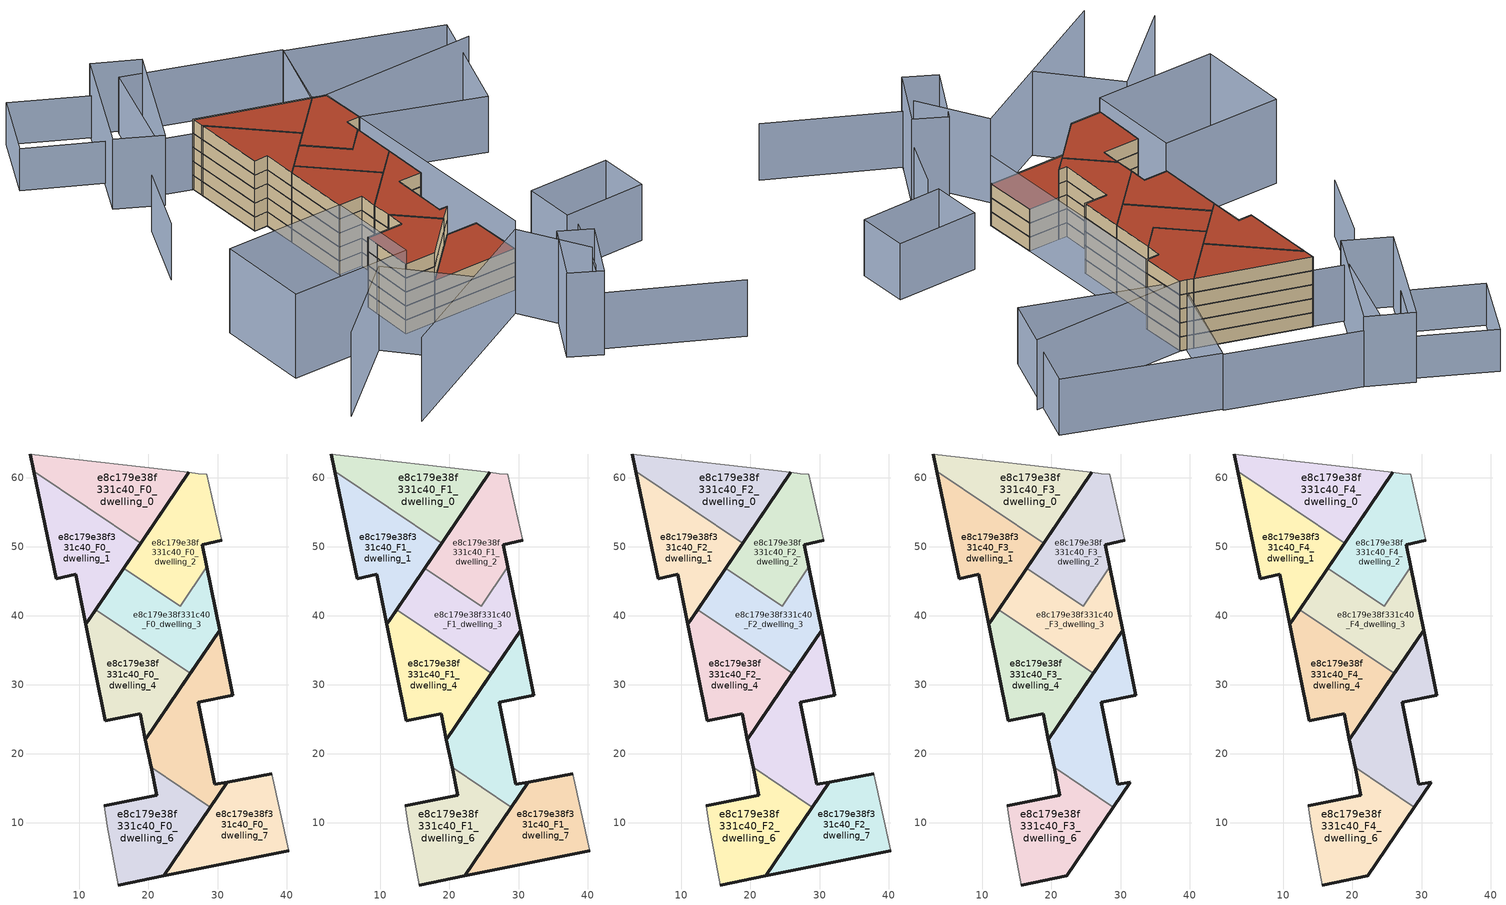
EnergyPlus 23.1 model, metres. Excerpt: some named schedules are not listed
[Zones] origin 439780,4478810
e8c179e38f331c40_F0_dwelling_0
 floor ground (EU_floor_Construction): 18.85,50.47 25.8,60.75 2.89,63.41 3.41,60.9 z0
 wall outside (EU_wall_Construction): 25.8,60.75 18.85,50.47 / 3.41,60.9 2.89,63.41 z0:3
 wall to e8c179e38f331c40_F0_dwelling_1 (EU_wall_Construction): 18.85,50.47 3.41,60.9 z0:3
 wall adiabatic (EU_wall_Construction): 2.89,63.41 25.8,60.75 z0:3
e8c179e38f331c40_F0_dwelling_1
 floor ground (EU_floor_Construction): 10.95,38.77 18.85,50.47 3.41,60.9 6.65,45.32 9.49,46 z0
 wall outside (EU_wall_Construction): 18.85,50.47 10.95,38.77 9.49,46 6.65,45.32 3.41,60.9 z0:3
e8c179e38f331c40_F0_dwelling_2
 floor ground (EU_floor_Construction): 24.57,41.39 28.44,47.11 27.8,50.3 30.63,50.96 28.47,60.45 27.17,60.59 25.8,60.75 16.44,46.89 z0
 wall outside (EU_wall_Construction): 16.44,46.89 25.8,60.75 / 30.63,50.96 27.8,50.3 28.44,47.11 z0:3
 wall to e8c179e38f331c40_F0_dwelling_3 (EU_wall_Construction): 28.44,47.11 24.57,41.39 16.44,46.89 z0:3
 wall adiabatic (EU_wall_Construction): 25.8,60.75 27.17,60.59 28.47,60.45 30.63,50.96 z0:3
e8c179e38f331c40_F0_dwelling_3
 floor ground (EU_floor_Construction): 26.06,31.65 30.29,37.9 28.44,47.11 24.57,41.39 16.44,46.89 12.38,40.89 z0
 wall outside (EU_wall_Construction): 28.44,47.11 30.29,37.9 26.06,31.65 / 12.38,40.89 16.44,46.89 z0:3
 wall to e8c179e38f331c40_F0_dwelling_4 (EU_wall_Construction): 26.06,31.65 12.38,40.89 z0:3
e8c179e38f331c40_F0_dwelling_4
 floor ground (EU_floor_Construction): 19.57,22.04 26.06,31.65 12.38,40.89 10.95,38.77 13.77,24.79 18.79,25.79 z0
 wall outside (EU_wall_Construction): 26.06,31.65 19.57,22.04 18.79,25.79 13.77,24.79 10.95,38.77 12.38,40.89 z0:3
e8c179e38f331c40_F0_dwelling_5
 floor ground (EU_floor_Construction): 28.93,12.3 31.38,15.92 29.6,15.59 27.22,27.51 32.17,28.51 30.29,37.9 19.57,22.04 20.39,18.08 z0
 wall outside (EU_wall_Construction): 20.39,18.08 19.57,22.04 30.29,37.9 32.17,28.51 27.22,27.51 29.6,15.59 31.38,15.92 28.93,12.3 z0:3
 wall to e8c179e38f331c40_F0_dwelling_6 (EU_wall_Construction): 28.93,12.3 20.39,18.08 z0:3
e8c179e38f331c40_F0_dwelling_6
 floor ground (EU_floor_Construction): 22.2,2.34 28.93,12.3 20.39,18.08 21.23,14.02 13.57,12.45 14.07,9.5 15.65,1.01 z0
 wall outside (EU_wall_Construction): 13.57,12.45 21.23,14.02 20.39,18.08 / 28.93,12.3 22.2,2.34 15.65,1.01 z0:3
 wall adiabatic (EU_wall_Construction): 15.65,1.01 14.07,9.5 13.57,12.45 z0:3
e8c179e38f331c40_F0_dwelling_7
 floor ground (EU_floor_Construction): 40.3,6 37.84,17.14 31.38,15.92 22.2,2.34 z0
 wall outside (EU_wall_Construction): 40.3,6 22.2,2.34 31.38,15.92 37.84,17.14 z0:3
 wall adiabatic (EU_wall_Construction): 37.84,17.14 40.3,6 z0:3
e8c179e38f331c40_F1_dwelling_0
 floor to e8c179e38f331c40_F0_dwelling_0 (EU_floor_Construction): 18.85,50.47 25.8,60.75 2.89,63.41 3.41,60.9 z3
 wall outside (EU_wall_Construction): 25.8,60.75 18.85,50.47 / 3.41,60.9 2.89,63.41 z3:6
 wall to e8c179e38f331c40_F1_dwelling_1 (EU_wall_Construction): 18.85,50.47 3.41,60.9 z3:6
 wall adiabatic (EU_wall_Construction): 2.89,63.41 25.8,60.75 z3:6
e8c179e38f331c40_F1_dwelling_1
 floor to e8c179e38f331c40_F0_dwelling_1 (EU_floor_Construction): 10.95,38.77 18.85,50.47 3.41,60.9 6.65,45.32 9.49,46 z3
 wall outside (EU_wall_Construction): 18.85,50.47 10.95,38.77 9.49,46 6.65,45.32 3.41,60.9 z3:6
e8c179e38f331c40_F1_dwelling_2
 floor to e8c179e38f331c40_F0_dwelling_2 (EU_floor_Construction): 24.57,41.39 28.44,47.11 27.8,50.3 30.63,50.96 28.47,60.45 27.17,60.59 25.8,60.75 16.44,46.89 z3
 wall outside (EU_wall_Construction): 16.44,46.89 25.8,60.75 / 30.63,50.96 27.8,50.3 28.44,47.11 z3:6
 wall to e8c179e38f331c40_F1_dwelling_3 (EU_wall_Construction): 28.44,47.11 24.57,41.39 16.44,46.89 z3:6
 wall adiabatic (EU_wall_Construction): 25.8,60.75 27.17,60.59 28.47,60.45 30.63,50.96 z3:6
e8c179e38f331c40_F1_dwelling_3
 floor to e8c179e38f331c40_F0_dwelling_3 (EU_floor_Construction): 26.06,31.65 30.29,37.9 28.44,47.11 24.57,41.39 16.44,46.89 12.38,40.89 z3
 wall outside (EU_wall_Construction): 28.44,47.11 30.29,37.9 26.06,31.65 / 12.38,40.89 16.44,46.89 z3:6
 wall to e8c179e38f331c40_F1_dwelling_4 (EU_wall_Construction): 26.06,31.65 12.38,40.89 z3:6
e8c179e38f331c40_F1_dwelling_4
 floor to e8c179e38f331c40_F0_dwelling_4 (EU_floor_Construction): 19.57,22.04 26.06,31.65 12.38,40.89 10.95,38.77 13.77,24.79 18.79,25.79 z3
 wall outside (EU_wall_Construction): 26.06,31.65 19.57,22.04 18.79,25.79 13.77,24.79 10.95,38.77 12.38,40.89 z3:6
e8c179e38f331c40_F1_dwelling_5
 floor to e8c179e38f331c40_F0_dwelling_5 (EU_floor_Construction): 28.93,12.3 31.38,15.92 29.6,15.59 27.22,27.51 32.17,28.51 30.29,37.9 19.57,22.04 20.39,18.08 z3
 wall outside (EU_wall_Construction): 20.39,18.08 19.57,22.04 30.29,37.9 32.17,28.51 27.22,27.51 29.6,15.59 31.38,15.92 28.93,12.3 z3:6
 wall to e8c179e38f331c40_F1_dwelling_6 (EU_wall_Construction): 28.93,12.3 20.39,18.08 z3:6
e8c179e38f331c40_F1_dwelling_6
 floor to e8c179e38f331c40_F0_dwelling_6 (EU_floor_Construction): 22.2,2.34 28.93,12.3 20.39,18.08 21.23,14.02 13.57,12.45 14.07,9.5 15.65,1.01 z3
 wall outside (EU_wall_Construction): 13.57,12.45 21.23,14.02 20.39,18.08 / 28.93,12.3 22.2,2.34 15.65,1.01 z3:6
 wall adiabatic (EU_wall_Construction): 15.65,1.01 14.07,9.5 13.57,12.45 z3:6
e8c179e38f331c40_F1_dwelling_7
 floor to e8c179e38f331c40_F0_dwelling_7 (EU_floor_Construction): 40.3,6 37.84,17.14 31.38,15.92 22.2,2.34 z3
 wall outside (EU_wall_Construction): 40.3,6 22.2,2.34 31.38,15.92 37.84,17.14 z3:6
 wall adiabatic (EU_wall_Construction): 37.84,17.14 40.3,6 z3:6
e8c179e38f331c40_F2_dwelling_0
 floor to e8c179e38f331c40_F1_dwelling_0 (EU_floor_Construction): 18.85,50.47 25.8,60.75 2.89,63.41 3.41,60.9 z6
 wall outside (EU_wall_Construction): 25.8,60.75 18.85,50.47 / 3.41,60.9 2.89,63.41 z6:9
 wall to e8c179e38f331c40_F2_dwelling_1 (EU_wall_Construction): 18.85,50.47 3.41,60.9 z6:9
 wall adiabatic (EU_wall_Construction): 2.89,63.41 25.8,60.75 z6:9
e8c179e38f331c40_F2_dwelling_1
 floor to e8c179e38f331c40_F1_dwelling_1 (EU_floor_Construction): 10.95,38.77 18.85,50.47 3.41,60.9 6.65,45.32 9.49,46 z6
 wall outside (EU_wall_Construction): 18.85,50.47 10.95,38.77 9.49,46 6.65,45.32 3.41,60.9 z6:9
e8c179e38f331c40_F2_dwelling_2
 floor to e8c179e38f331c40_F1_dwelling_2 (EU_floor_Construction): 24.57,41.39 28.44,47.11 27.8,50.3 30.63,50.96 28.47,60.45 27.17,60.59 25.8,60.75 16.44,46.89 z6
 wall outside (EU_wall_Construction): 16.44,46.89 25.8,60.75 / 30.63,50.96 27.8,50.3 28.44,47.11 z6:9
 wall to e8c179e38f331c40_F2_dwelling_3 (EU_wall_Construction): 28.44,47.11 24.57,41.39 16.44,46.89 z6:9
 wall adiabatic (EU_wall_Construction): 25.8,60.75 27.17,60.59 28.47,60.45 30.63,50.96 z6:9
e8c179e38f331c40_F2_dwelling_3
 floor to e8c179e38f331c40_F1_dwelling_3 (EU_floor_Construction): 26.06,31.65 30.29,37.9 28.44,47.11 24.57,41.39 16.44,46.89 12.38,40.89 z6
 wall outside (EU_wall_Construction): 28.44,47.11 30.29,37.9 26.06,31.65 / 12.38,40.89 16.44,46.89 z6:9
 wall to e8c179e38f331c40_F2_dwelling_4 (EU_wall_Construction): 26.06,31.65 12.38,40.89 z6:9
e8c179e38f331c40_F2_dwelling_4
 floor to e8c179e38f331c40_F1_dwelling_4 (EU_floor_Construction): 19.57,22.04 26.06,31.65 12.38,40.89 10.95,38.77 13.77,24.79 18.79,25.79 z6
 wall outside (EU_wall_Construction): 26.06,31.65 19.57,22.04 18.79,25.79 13.77,24.79 10.95,38.77 12.38,40.89 z6:9
e8c179e38f331c40_F2_dwelling_5
 floor to e8c179e38f331c40_F1_dwelling_5 (EU_floor_Construction): 28.93,12.3 31.38,15.92 29.6,15.59 27.22,27.51 32.17,28.51 30.29,37.9 19.57,22.04 20.39,18.08 z6
 wall outside (EU_wall_Construction): 20.39,18.08 19.57,22.04 30.29,37.9 32.17,28.51 27.22,27.51 29.6,15.59 31.38,15.92 28.93,12.3 z6:9
 wall to e8c179e38f331c40_F2_dwelling_6 (EU_wall_Construction): 28.93,12.3 20.39,18.08 z6:9
e8c179e38f331c40_F2_dwelling_6
 floor to e8c179e38f331c40_F1_dwelling_6 (EU_floor_Construction): 22.2,2.34 28.93,12.3 20.39,18.08 21.23,14.02 13.57,12.45 14.07,9.5 15.65,1.01 z6
 wall outside (EU_wall_Construction): 13.57,12.45 21.23,14.02 20.39,18.08 / 28.93,12.3 22.2,2.34 15.65,1.01 z6:9
 wall adiabatic (EU_wall_Construction): 15.65,1.01 14.07,9.5 13.57,12.45 z6:9
e8c179e38f331c40_F2_dwelling_7
 floor to e8c179e38f331c40_F1_dwelling_7 (EU_floor_Construction): 40.3,6 37.84,17.14 31.38,15.92 22.2,2.34 z6
 wall outside (EU_wall_Construction): 40.3,6 22.2,2.34 31.38,15.92 37.84,17.14 z6:9
 wall adiabatic (EU_wall_Construction): 37.84,17.14 40.3,6 z6:9
 roof outside (EU_roof_Construction): 37.84,17.14 40.3,6 22.2,2.34 31.38,15.92 z9
e8c179e38f331c40_F3_dwelling_0
 floor to e8c179e38f331c40_F2_dwelling_0 (EU_floor_Construction): 18.85,50.47 25.8,60.75 2.89,63.41 3.41,60.9 z9
 wall outside (EU_wall_Construction): 25.8,60.75 18.85,50.47 / 3.41,60.9 2.89,63.41 z9:12
 wall to e8c179e38f331c40_F3_dwelling_1 (EU_wall_Construction): 18.85,50.47 3.41,60.9 z9:12
 wall adiabatic (EU_wall_Construction): 2.89,63.41 25.8,60.75 z9:12
e8c179e38f331c40_F3_dwelling_1
 floor to e8c179e38f331c40_F2_dwelling_1 (EU_floor_Construction): 10.95,38.77 18.85,50.47 3.41,60.9 6.65,45.32 9.49,46 z9
 wall outside (EU_wall_Construction): 18.85,50.47 10.95,38.77 9.49,46 6.65,45.32 3.41,60.9 z9:12
e8c179e38f331c40_F3_dwelling_2
 floor to e8c179e38f331c40_F2_dwelling_2 (EU_floor_Construction): 24.57,41.39 28.44,47.11 27.8,50.3 30.63,50.96 28.47,60.45 27.17,60.59 25.8,60.75 16.44,46.89 z9
 wall outside (EU_wall_Construction): 16.44,46.89 25.8,60.75 / 30.63,50.96 27.8,50.3 28.44,47.11 z9:12
 wall to e8c179e38f331c40_F3_dwelling_3 (EU_wall_Construction): 28.44,47.11 24.57,41.39 16.44,46.89 z9:12
 wall adiabatic (EU_wall_Construction): 25.8,60.75 27.17,60.59 28.47,60.45 30.63,50.96 z9:12
e8c179e38f331c40_F3_dwelling_3
 floor to e8c179e38f331c40_F2_dwelling_3 (EU_floor_Construction): 26.06,31.65 30.29,37.9 28.44,47.11 24.57,41.39 16.44,46.89 12.38,40.89 z9
 wall outside (EU_wall_Construction): 28.44,47.11 30.29,37.9 26.06,31.65 / 12.38,40.89 16.44,46.89 z9:12
 wall to e8c179e38f331c40_F3_dwelling_4 (EU_wall_Construction): 26.06,31.65 12.38,40.89 z9:12
e8c179e38f331c40_F3_dwelling_4
 floor to e8c179e38f331c40_F2_dwelling_4 (EU_floor_Construction): 19.57,22.04 26.06,31.65 12.38,40.89 10.95,38.77 13.77,24.79 18.79,25.79 z9
 wall outside (EU_wall_Construction): 26.06,31.65 19.57,22.04 18.79,25.79 13.77,24.79 10.95,38.77 12.38,40.89 z9:12
e8c179e38f331c40_F3_dwelling_5
 floor to e8c179e38f331c40_F2_dwelling_5 (EU_floor_Construction): 28.93,12.3 31.38,15.92 29.6,15.59 27.22,27.51 32.17,28.51 30.29,37.9 19.57,22.04 20.39,18.08 z9
 wall outside (EU_wall_Construction): 20.39,18.08 19.57,22.04 30.29,37.9 32.17,28.51 27.22,27.51 29.6,15.59 31.38,15.92 28.93,12.3 z9:12
 wall to e8c179e38f331c40_F3_dwelling_6 (EU_wall_Construction): 28.93,12.3 20.39,18.08 z9:12
e8c179e38f331c40_F3_dwelling_6
 floor to e8c179e38f331c40_F2_dwelling_6 (EU_floor_Construction): 22.2,2.34 28.93,12.3 20.39,18.08 21.23,14.02 13.57,12.45 14.07,9.5 15.65,1.01 z9
 wall outside (EU_wall_Construction): 13.57,12.45 21.23,14.02 20.39,18.08 / 28.93,12.3 22.2,2.34 15.65,1.01 z9:12
 wall adiabatic (EU_wall_Construction): 15.65,1.01 14.07,9.5 13.57,12.45 z9:12
e8c179e38f331c40_F4_dwelling_0
 floor to e8c179e38f331c40_F3_dwelling_0 (EU_floor_Construction): 18.85,50.47 25.8,60.75 2.89,63.41 3.41,60.9 z12
 wall outside (EU_wall_Construction): 25.8,60.75 18.85,50.47 / 3.41,60.9 2.89,63.41 z12:15
 wall to e8c179e38f331c40_F4_dwelling_1 (EU_wall_Construction): 18.85,50.47 3.41,60.9 z12:15
 wall adiabatic (EU_wall_Construction): 2.89,63.41 25.8,60.75 z12:15
 roof outside (EU_roof_Construction): 25.8,60.75 18.85,50.47 3.41,60.9 2.89,63.41 z15
e8c179e38f331c40_F4_dwelling_1
 floor to e8c179e38f331c40_F3_dwelling_1 (EU_floor_Construction): 10.95,38.77 18.85,50.47 3.41,60.9 6.65,45.32 9.49,46 z12
 wall outside (EU_wall_Construction): 18.85,50.47 10.95,38.77 9.49,46 6.65,45.32 3.41,60.9 z12:15
 roof outside (EU_roof_Construction): 18.85,50.47 10.95,38.77 9.49,46 6.65,45.32 3.41,60.9 z15
e8c179e38f331c40_F4_dwelling_2
 floor to e8c179e38f331c40_F3_dwelling_2 (EU_floor_Construction): 24.57,41.39 28.44,47.11 27.8,50.3 30.63,50.96 28.47,60.45 27.17,60.59 25.8,60.75 16.44,46.89 z12
 wall outside (EU_wall_Construction): 16.44,46.89 25.8,60.75 / 30.63,50.96 27.8,50.3 28.44,47.11 z12:15
 wall to e8c179e38f331c40_F4_dwelling_3 (EU_wall_Construction): 28.44,47.11 24.57,41.39 16.44,46.89 z12:15
 wall adiabatic (EU_wall_Construction): 25.8,60.75 27.17,60.59 28.47,60.45 30.63,50.96 z12:15
 roof outside (EU_roof_Construction): 28.47,60.45 30.63,50.96 27.8,50.3 28.44,47.11 24.57,41.39 16.44,46.89 25.8,60.75 27.17,60.59 z15
e8c179e38f331c40_F4_dwelling_3
 floor to e8c179e38f331c40_F3_dwelling_3 (EU_floor_Construction): 26.06,31.65 30.29,37.9 28.44,47.11 24.57,41.39 16.44,46.89 12.38,40.89 z12
 wall outside (EU_wall_Construction): 28.44,47.11 30.29,37.9 26.06,31.65 / 12.38,40.89 16.44,46.89 z12:15
 wall to e8c179e38f331c40_F4_dwelling_4 (EU_wall_Construction): 26.06,31.65 12.38,40.89 z12:15
 roof outside (EU_roof_Construction): 28.44,47.11 30.29,37.9 26.06,31.65 12.38,40.89 16.44,46.89 24.57,41.39 z15
e8c179e38f331c40_F4_dwelling_4
 floor to e8c179e38f331c40_F3_dwelling_4 (EU_floor_Construction): 19.57,22.04 26.06,31.65 12.38,40.89 10.95,38.77 13.77,24.79 18.79,25.79 z12
 wall outside (EU_wall_Construction): 26.06,31.65 19.57,22.04 18.79,25.79 13.77,24.79 10.95,38.77 12.38,40.89 z12:15
 roof outside (EU_roof_Construction): 26.06,31.65 19.57,22.04 18.79,25.79 13.77,24.79 10.95,38.77 12.38,40.89 z15
e8c179e38f331c40_F4_dwelling_5
 floor to e8c179e38f331c40_F3_dwelling_5 (EU_floor_Construction): 28.93,12.3 31.38,15.92 29.6,15.59 27.22,27.51 32.17,28.51 30.29,37.9 19.57,22.04 20.39,18.08 z12
 wall outside (EU_wall_Construction): 20.39,18.08 19.57,22.04 30.29,37.9 32.17,28.51 27.22,27.51 29.6,15.59 31.38,15.92 28.93,12.3 z12:15
 wall to e8c179e38f331c40_F4_dwelling_6 (EU_wall_Construction): 28.93,12.3 20.39,18.08 z12:15
 roof outside (EU_roof_Construction): 30.29,37.9 32.17,28.51 27.22,27.51 29.6,15.59 31.38,15.92 28.93,12.3 20.39,18.08 19.57,22.04 z15
e8c179e38f331c40_F4_dwelling_6
 floor to e8c179e38f331c40_F3_dwelling_6 (EU_floor_Construction): 22.2,2.34 28.93,12.3 20.39,18.08 21.23,14.02 13.57,12.45 14.07,9.5 15.65,1.01 z12
 wall outside (EU_wall_Construction): 13.57,12.45 21.23,14.02 20.39,18.08 / 28.93,12.3 22.2,2.34 15.65,1.01 z12:15
 wall adiabatic (EU_wall_Construction): 15.65,1.01 14.07,9.5 13.57,12.45 z12:15
 roof outside (EU_roof_Construction): 28.93,12.3 22.2,2.34 15.65,1.01 14.07,9.5 13.57,12.45 21.23,14.02 20.39,18.08 z15
shading: -5.79,-20.41 8.81,-1.84 / 8.81,-1.84 22.76,-12.8 / 4.98,-27.56 36.84,-1.1 / 36.84,-1.1 46.73,-13 / 49.87,-7.37 45.14,-21.26 / 45.14,-21.26 38.57,-19.02 / 38.57,-19.02 43.29,-5.14 / 43.29,-5.14 49.87,-7.37 / 15.76,1.03 -9.08,-3.92 / -9.08,-3.92 -12.98,15.63 / -12.98,15.63 11.86,20.58 / 11.86,20.58 15.76,1.03 z0:18; 71.37,-26.85 45.8,-19.34 / 45.8,-19.34 48.9,-8.74 / 48.82,-10.17 52.24,4.12 / -10.26,53.58 -14.51,36.87 / 51.79,7.91 49.55,18.32 / 49.55,18.32 66.53,21.97 / 66.53,21.97 68.77,11.56 / 68.77,11.56 51.79,7.91 / 30.31,82.09 61.1,77.19 / 61.1,77.19 57.01,51.47 / 57.01,51.47 26.22,56.36 / 26.22,56.36 30.31,82.09 / 30.36,82.46 27.06,59.84 / 27.06,59.84 -4,64.37 / -4,64.37 -0.71,86.99 / -0.71,86.99 30.36,82.46 z0:12; 40.27,5.89 28.47,60.45 / 28.47,60.45 60.84,67.46 / -13.29,63.54 -5.49,89.15 / -5.49,89.15 3.72,86.34 / 3.72,86.34 -4.08,60.73 / -4.08,60.73 -13.29,63.54 z0:15; -5.91,87.78 -10.62,72.31 / -10.62,72.31 -25.66,76.9 / -25.66,76.9 -20.95,92.37 / -20.95,92.37 -5.91,87.78 z0:9
[Building]
EU S2 Campaign: North Axis=0; Terrain=City; Solar Distribution=FullExterior
[Site:Location]
Madrid: Latitude=40.5; Longitude=-3.5; Time Zone=1; Elevation=609
[SizingPeriod:WeatherFileDays]
AnnualSizingPeriod: Begin Month=1; Begin Day of Month=1; End Month=12; End Day of Month=31; Day of Week for Start Day=Monday; Use Weather File Daylight Saving Period=No; Use Weather File Rain and Snow Indicators=No
[MATERIAL]
EU_InternalMass_Material: Roughness=MediumRough; Thickness=0.1; Conductivity=1; Density=1800; Specific Heat=900; Thermal Absorptance=0.9; Solar Absorptance=0.7; Visible Absorptance=0.7
[MATERIAL:NOMASS] Roughness=MediumRough; Thermal Absorptance=0.9; Solar Absorptance=0.7; Visible Absorptance=0.7
Name | Thermal Resistance
EU_wall_NoMass | 0.459673
EU_roof_NoMass | 0.495815
EU_floor_NoMass | 0.788942
[CONSTRUCTION]
EU_wall_Construction: EU_wall_NoMass
EU_roof_Construction: EU_roof_NoMass
EU_floor_Construction: EU_floor_NoMass
EU_InternalMass_Construction: EU_InternalMass_Material
[ZONE] Type=1; Multiplier=1; Ceiling Height=autocalculate; Floor Area=autocalculate; Part of Total Floor Area=Yes
Name | Volume
e8c179e38f331c40_F0_dwelling_0; e8c179e38f331c40_F1_dwelling_0; e8c179e38f331c40_F2_dwelling_0; e8c179e38f331c40_F3_dwelling_0; e8c179e38f331c40_F4_dwelling_0 | 431.046
e8c179e38f331c40_F0_dwelling_1; e8c179e38f331c40_F1_dwelling_1; e8c179e38f331c40_F2_dwelling_1; e8c179e38f331c40_F3_dwelling_1; e8c179e38f331c40_F4_dwelling_1 | 430.988
e8c179e38f331c40_F0_dwelling_2; e8c179e38f331c40_F1_dwelling_2; e8c179e38f331c40_F2_dwelling_2; e8c179e38f331c40_F3_dwelling_2; e8c179e38f331c40_F4_dwelling_2 | 430.997
e8c179e38f331c40_F0_dwelling_3; e8c179e38f331c40_F1_dwelling_3; e8c179e38f331c40_F2_dwelling_3; e8c179e38f331c40_F3_dwelling_3; e8c179e38f331c40_F4_dwelling_3; e8c179e38f331c40_F0_dwelling_7; e8c179e38f331c40_F1_dwelling_7; e8c179e38f331c40_F2_dwelling_7 | 430.975
e8c179e38f331c40_F0_dwelling_4; e8c179e38f331c40_F1_dwelling_4; e8c179e38f331c40_F2_dwelling_4; e8c179e38f331c40_F3_dwelling_4; e8c179e38f331c40_F4_dwelling_4 | 431.017
e8c179e38f331c40_F0_dwelling_5; e8c179e38f331c40_F1_dwelling_5; e8c179e38f331c40_F2_dwelling_5; e8c179e38f331c40_F3_dwelling_5; e8c179e38f331c40_F4_dwelling_5 | 430.977
e8c179e38f331c40_F0_dwelling_6; e8c179e38f331c40_F1_dwelling_6; e8c179e38f331c40_F2_dwelling_6; e8c179e38f331c40_F3_dwelling_6; e8c179e38f331c40_F4_dwelling_6 | 431.001
[INTERNALMASS] Construction=EU_InternalMass_Construction
Name | Zone or ZoneList | Surface Area
e8c179e38f331c40_F0_dwelling_0_EU_InternalMass | e8c179e38f331c40_F0_dwelling_0 | 143.681
e8c179e38f331c40_F0_dwelling_1_EU_InternalMass | e8c179e38f331c40_F0_dwelling_1 | 143.663
e8c179e38f331c40_F0_dwelling_2_EU_InternalMass | e8c179e38f331c40_F0_dwelling_2 | 143.667
e8c179e38f331c40_F0_dwelling_3_EU_InternalMass | e8c179e38f331c40_F0_dwelling_3 | 143.659
e8c179e38f331c40_F0_dwelling_4_EU_InternalMass | e8c179e38f331c40_F0_dwelling_4 | 143.674
e8c179e38f331c40_F0_dwelling_5_EU_InternalMass | e8c179e38f331c40_F0_dwelling_5 | 143.655
e8c179e38f331c40_F0_dwelling_6_EU_InternalMass | e8c179e38f331c40_F0_dwelling_6 | 143.667
e8c179e38f331c40_F0_dwelling_7_EU_InternalMass | e8c179e38f331c40_F0_dwelling_7 | 143.658
e8c179e38f331c40_F1_dwelling_0_EU_InternalMass | e8c179e38f331c40_F1_dwelling_0 | 143.681
e8c179e38f331c40_F1_dwelling_1_EU_InternalMass | e8c179e38f331c40_F1_dwelling_1 | 143.663
e8c179e38f331c40_F1_dwelling_2_EU_InternalMass | e8c179e38f331c40_F1_dwelling_2 | 143.667
e8c179e38f331c40_F1_dwelling_3_EU_InternalMass | e8c179e38f331c40_F1_dwelling_3 | 143.659
e8c179e38f331c40_F1_dwelling_4_EU_InternalMass | e8c179e38f331c40_F1_dwelling_4 | 143.674
e8c179e38f331c40_F1_dwelling_5_EU_InternalMass | e8c179e38f331c40_F1_dwelling_5 | 143.655
e8c179e38f331c40_F1_dwelling_6_EU_InternalMass | e8c179e38f331c40_F1_dwelling_6 | 143.667
e8c179e38f331c40_F1_dwelling_7_EU_InternalMass | e8c179e38f331c40_F1_dwelling_7 | 143.658
e8c179e38f331c40_F2_dwelling_0_EU_InternalMass | e8c179e38f331c40_F2_dwelling_0 | 143.681
e8c179e38f331c40_F2_dwelling_1_EU_InternalMass | e8c179e38f331c40_F2_dwelling_1 | 143.663
e8c179e38f331c40_F2_dwelling_2_EU_InternalMass | e8c179e38f331c40_F2_dwelling_2 | 143.667
e8c179e38f331c40_F2_dwelling_3_EU_InternalMass | e8c179e38f331c40_F2_dwelling_3 | 143.659
e8c179e38f331c40_F2_dwelling_4_EU_InternalMass | e8c179e38f331c40_F2_dwelling_4 | 143.674
e8c179e38f331c40_F2_dwelling_5_EU_InternalMass | e8c179e38f331c40_F2_dwelling_5 | 143.655
e8c179e38f331c40_F2_dwelling_6_EU_InternalMass | e8c179e38f331c40_F2_dwelling_6 | 143.667
e8c179e38f331c40_F2_dwelling_7_EU_InternalMass | e8c179e38f331c40_F2_dwelling_7 | 143.658
e8c179e38f331c40_F3_dwelling_0_EU_InternalMass | e8c179e38f331c40_F3_dwelling_0 | 164.194
e8c179e38f331c40_F3_dwelling_1_EU_InternalMass | e8c179e38f331c40_F3_dwelling_1 | 164.182
e8c179e38f331c40_F3_dwelling_2_EU_InternalMass | e8c179e38f331c40_F3_dwelling_2 | 164.183
e8c179e38f331c40_F3_dwelling_3_EU_InternalMass | e8c179e38f331c40_F3_dwelling_3 | 164.403
e8c179e38f331c40_F3_dwelling_4_EU_InternalMass | e8c179e38f331c40_F3_dwelling_4 | 163.98
e8c179e38f331c40_F3_dwelling_5_EU_InternalMass | e8c179e38f331c40_F3_dwelling_5 | 164.19
e8c179e38f331c40_F3_dwelling_6_EU_InternalMass | e8c179e38f331c40_F3_dwelling_6 | 164.193
e8c179e38f331c40_F4_dwelling_0_EU_InternalMass | e8c179e38f331c40_F4_dwelling_0 | 164.194
e8c179e38f331c40_F4_dwelling_1_EU_InternalMass | e8c179e38f331c40_F4_dwelling_1 | 164.182
e8c179e38f331c40_F4_dwelling_2_EU_InternalMass | e8c179e38f331c40_F4_dwelling_2 | 164.183
e8c179e38f331c40_F4_dwelling_3_EU_InternalMass | e8c179e38f331c40_F4_dwelling_3 | 164.403
e8c179e38f331c40_F4_dwelling_4_EU_InternalMass | e8c179e38f331c40_F4_dwelling_4 | 163.98
e8c179e38f331c40_F4_dwelling_5_EU_InternalMass | e8c179e38f331c40_F4_dwelling_5 | 164.19
e8c179e38f331c40_F4_dwelling_6_EU_InternalMass | e8c179e38f331c40_F4_dwelling_6 | 164.193
[OTHEREQUIPMENT] Fuel Type=Electricity; Design Level Calculation Method=Watts/Area; Power per Zone Floor Area=1; Fraction Latent=0; Fraction Radiant=0; Fraction Lost=0; Carbon Dioxide Generation Rate=0; EndUse Subcategory=EU_Step8_InternalGains
Name | Zone or ZoneList or Space or SpaceList | Schedule
EU_Step8_InternalGain_e8c179e38f331c40_F0_dwelling_0_f000 | e8c179e38f331c40_F0_dwelling_0 | EU_Step8_GainSchedule_e8c179e38f331c40_F0_dwelling_0_f000
EU_Step8_InternalGain_e8c179e38f331c40_F0_dwelling_1_f000 | e8c179e38f331c40_F0_dwelling_1 | EU_Step8_GainSchedule_e8c179e38f331c40_F0_dwelling_1_f000
EU_Step8_InternalGain_e8c179e38f331c40_F0_dwelling_2_f000 | e8c179e38f331c40_F0_dwelling_2 | EU_Step8_GainSchedule_e8c179e38f331c40_F0_dwelling_2_f000
EU_Step8_InternalGain_e8c179e38f331c40_F0_dwelling_3_f000 | e8c179e38f331c40_F0_dwelling_3 | EU_Step8_GainSchedule_e8c179e38f331c40_F0_dwelling_3_f000
EU_Step8_InternalGain_e8c179e38f331c40_F0_dwelling_4_f000 | e8c179e38f331c40_F0_dwelling_4 | EU_Step8_GainSchedule_e8c179e38f331c40_F0_dwelling_4_f000
EU_Step8_InternalGain_e8c179e38f331c40_F0_dwelling_5_f000 | e8c179e38f331c40_F0_dwelling_5 | EU_Step8_GainSchedule_e8c179e38f331c40_F0_dwelling_5_f000
EU_Step8_InternalGain_e8c179e38f331c40_F0_dwelling_6_f000 | e8c179e38f331c40_F0_dwelling_6 | EU_Step8_GainSchedule_e8c179e38f331c40_F0_dwelling_6_f000
EU_Step8_InternalGain_e8c179e38f331c40_F0_dwelling_7_f000 | e8c179e38f331c40_F0_dwelling_7 | EU_Step8_GainSchedule_e8c179e38f331c40_F0_dwelling_7_f000
EU_Step8_InternalGain_e8c179e38f331c40_F1_dwelling_0_f000 | e8c179e38f331c40_F1_dwelling_0 | EU_Step8_GainSchedule_e8c179e38f331c40_F1_dwelling_0_f000
EU_Step8_InternalGain_e8c179e38f331c40_F1_dwelling_1_f000 | e8c179e38f331c40_F1_dwelling_1 | EU_Step8_GainSchedule_e8c179e38f331c40_F1_dwelling_1_f000
EU_Step8_InternalGain_e8c179e38f331c40_F1_dwelling_2_f000 | e8c179e38f331c40_F1_dwelling_2 | EU_Step8_GainSchedule_e8c179e38f331c40_F1_dwelling_2_f000
EU_Step8_InternalGain_e8c179e38f331c40_F1_dwelling_3_f000 | e8c179e38f331c40_F1_dwelling_3 | EU_Step8_GainSchedule_e8c179e38f331c40_F1_dwelling_3_f000
EU_Step8_InternalGain_e8c179e38f331c40_F1_dwelling_4_f000 | e8c179e38f331c40_F1_dwelling_4 | EU_Step8_GainSchedule_e8c179e38f331c40_F1_dwelling_4_f000
EU_Step8_InternalGain_e8c179e38f331c40_F1_dwelling_5_f000 | e8c179e38f331c40_F1_dwelling_5 | EU_Step8_GainSchedule_e8c179e38f331c40_F1_dwelling_5_f000
EU_Step8_InternalGain_e8c179e38f331c40_F1_dwelling_6_f000 | e8c179e38f331c40_F1_dwelling_6 | EU_Step8_GainSchedule_e8c179e38f331c40_F1_dwelling_6_f000
EU_Step8_InternalGain_e8c179e38f331c40_F1_dwelling_7_f000 | e8c179e38f331c40_F1_dwelling_7 | EU_Step8_GainSchedule_e8c179e38f331c40_F1_dwelling_7_f000
EU_Step8_InternalGain_e8c179e38f331c40_F2_dwelling_0_f000 | e8c179e38f331c40_F2_dwelling_0 | EU_Step8_GainSchedule_e8c179e38f331c40_F2_dwelling_0_f000
EU_Step8_InternalGain_e8c179e38f331c40_F2_dwelling_1_f000 | e8c179e38f331c40_F2_dwelling_1 | EU_Step8_GainSchedule_e8c179e38f331c40_F2_dwelling_1_f000
EU_Step8_InternalGain_e8c179e38f331c40_F2_dwelling_2_f000 | e8c179e38f331c40_F2_dwelling_2 | EU_Step8_GainSchedule_e8c179e38f331c40_F2_dwelling_2_f000
EU_Step8_InternalGain_e8c179e38f331c40_F2_dwelling_3_f000 | e8c179e38f331c40_F2_dwelling_3 | EU_Step8_GainSchedule_e8c179e38f331c40_F2_dwelling_3_f000
EU_Step8_InternalGain_e8c179e38f331c40_F2_dwelling_4_f000 | e8c179e38f331c40_F2_dwelling_4 | EU_Step8_GainSchedule_e8c179e38f331c40_F2_dwelling_4_f000
EU_Step8_InternalGain_e8c179e38f331c40_F2_dwelling_5_f000 | e8c179e38f331c40_F2_dwelling_5 | EU_Step8_GainSchedule_e8c179e38f331c40_F2_dwelling_5_f000
EU_Step8_InternalGain_e8c179e38f331c40_F2_dwelling_6_f000 | e8c179e38f331c40_F2_dwelling_6 | EU_Step8_GainSchedule_e8c179e38f331c40_F2_dwelling_6_f000
EU_Step8_InternalGain_e8c179e38f331c40_F2_dwelling_7_f000 | e8c179e38f331c40_F2_dwelling_7 | EU_Step8_GainSchedule_e8c179e38f331c40_F2_dwelling_7_f000
EU_Step8_InternalGain_e8c179e38f331c40_F3_dwelling_0_f000 | e8c179e38f331c40_F3_dwelling_0 | EU_Step8_GainSchedule_e8c179e38f331c40_F3_dwelling_0_f000
EU_Step8_InternalGain_e8c179e38f331c40_F3_dwelling_1_f000 | e8c179e38f331c40_F3_dwelling_1 | EU_Step8_GainSchedule_e8c179e38f331c40_F3_dwelling_1_f000
EU_Step8_InternalGain_e8c179e38f331c40_F3_dwelling_2_f000 | e8c179e38f331c40_F3_dwelling_2 | EU_Step8_GainSchedule_e8c179e38f331c40_F3_dwelling_2_f000
EU_Step8_InternalGain_e8c179e38f331c40_F3_dwelling_3_f000 | e8c179e38f331c40_F3_dwelling_3 | EU_Step8_GainSchedule_e8c179e38f331c40_F3_dwelling_3_f000
EU_Step8_InternalGain_e8c179e38f331c40_F3_dwelling_4_f000 | e8c179e38f331c40_F3_dwelling_4 | EU_Step8_GainSchedule_e8c179e38f331c40_F3_dwelling_4_f000
EU_Step8_InternalGain_e8c179e38f331c40_F3_dwelling_5_f000 | e8c179e38f331c40_F3_dwelling_5 | EU_Step8_GainSchedule_e8c179e38f331c40_F3_dwelling_5_f000
EU_Step8_InternalGain_e8c179e38f331c40_F3_dwelling_6_f000 | e8c179e38f331c40_F3_dwelling_6 | EU_Step8_GainSchedule_e8c179e38f331c40_F3_dwelling_6_f000
EU_Step8_InternalGain_e8c179e38f331c40_F4_dwelling_0_f000 | e8c179e38f331c40_F4_dwelling_0 | EU_Step8_GainSchedule_e8c179e38f331c40_F4_dwelling_0_f000
EU_Step8_InternalGain_e8c179e38f331c40_F4_dwelling_1_f000 | e8c179e38f331c40_F4_dwelling_1 | EU_Step8_GainSchedule_e8c179e38f331c40_F4_dwelling_1_f000
EU_Step8_InternalGain_e8c179e38f331c40_F4_dwelling_2_f000 | e8c179e38f331c40_F4_dwelling_2 | EU_Step8_GainSchedule_e8c179e38f331c40_F4_dwelling_2_f000
EU_Step8_InternalGain_e8c179e38f331c40_F4_dwelling_3_f000 | e8c179e38f331c40_F4_dwelling_3 | EU_Step8_GainSchedule_e8c179e38f331c40_F4_dwelling_3_f000
EU_Step8_InternalGain_e8c179e38f331c40_F4_dwelling_4_f000 | e8c179e38f331c40_F4_dwelling_4 | EU_Step8_GainSchedule_e8c179e38f331c40_F4_dwelling_4_f000
EU_Step8_InternalGain_e8c179e38f331c40_F4_dwelling_5_f000 | e8c179e38f331c40_F4_dwelling_5 | EU_Step8_GainSchedule_e8c179e38f331c40_F4_dwelling_5_f000
EU_Step8_InternalGain_e8c179e38f331c40_F4_dwelling_6_f000 | e8c179e38f331c40_F4_dwelling_6 | EU_Step8_GainSchedule_e8c179e38f331c40_F4_dwelling_6_f000
[ZONEVENTILATION:DESIGNFLOWRATE] Schedule=EU_AlwaysOn; Design Flow Rate Calculation Method=AirChanges/Hour; Air Changes per Hour=0.719161; Ventilation Type=Natural; Fan Pressure Rise=0; Fan Total Efficiency=1; Constant Term Coefficient=1; Temperature Term Coefficient=0; Velocity Term Coefficient=0; Velocity Squared Term Coefficient=0; Minimum Indoor Temperature=-100; Maximum Indoor Temperature=100; Delta Temperature=-100; Minimum Outdoor Temperature=-100; Maximum Outdoor Temperature=100; Maximum Wind Speed=40
Name | Zone or ZoneList or Space or SpaceList
EU_ConstantAir_e8c179e38f331c40_F0_dwelling_0 | e8c179e38f331c40_F0_dwelling_0
EU_ConstantAir_e8c179e38f331c40_F0_dwelling_1 | e8c179e38f331c40_F0_dwelling_1
EU_ConstantAir_e8c179e38f331c40_F0_dwelling_2 | e8c179e38f331c40_F0_dwelling_2
EU_ConstantAir_e8c179e38f331c40_F0_dwelling_3 | e8c179e38f331c40_F0_dwelling_3
EU_ConstantAir_e8c179e38f331c40_F0_dwelling_4 | e8c179e38f331c40_F0_dwelling_4
EU_ConstantAir_e8c179e38f331c40_F0_dwelling_5 | e8c179e38f331c40_F0_dwelling_5
EU_ConstantAir_e8c179e38f331c40_F0_dwelling_6 | e8c179e38f331c40_F0_dwelling_6
EU_ConstantAir_e8c179e38f331c40_F0_dwelling_7 | e8c179e38f331c40_F0_dwelling_7
EU_ConstantAir_e8c179e38f331c40_F1_dwelling_0 | e8c179e38f331c40_F1_dwelling_0
EU_ConstantAir_e8c179e38f331c40_F1_dwelling_1 | e8c179e38f331c40_F1_dwelling_1
EU_ConstantAir_e8c179e38f331c40_F1_dwelling_2 | e8c179e38f331c40_F1_dwelling_2
EU_ConstantAir_e8c179e38f331c40_F1_dwelling_3 | e8c179e38f331c40_F1_dwelling_3
EU_ConstantAir_e8c179e38f331c40_F1_dwelling_4 | e8c179e38f331c40_F1_dwelling_4
EU_ConstantAir_e8c179e38f331c40_F1_dwelling_5 | e8c179e38f331c40_F1_dwelling_5
EU_ConstantAir_e8c179e38f331c40_F1_dwelling_6 | e8c179e38f331c40_F1_dwelling_6
EU_ConstantAir_e8c179e38f331c40_F1_dwelling_7 | e8c179e38f331c40_F1_dwelling_7
EU_ConstantAir_e8c179e38f331c40_F2_dwelling_0 | e8c179e38f331c40_F2_dwelling_0
EU_ConstantAir_e8c179e38f331c40_F2_dwelling_1 | e8c179e38f331c40_F2_dwelling_1
EU_ConstantAir_e8c179e38f331c40_F2_dwelling_2 | e8c179e38f331c40_F2_dwelling_2
EU_ConstantAir_e8c179e38f331c40_F2_dwelling_3 | e8c179e38f331c40_F2_dwelling_3
EU_ConstantAir_e8c179e38f331c40_F2_dwelling_4 | e8c179e38f331c40_F2_dwelling_4
EU_ConstantAir_e8c179e38f331c40_F2_dwelling_5 | e8c179e38f331c40_F2_dwelling_5
EU_ConstantAir_e8c179e38f331c40_F2_dwelling_6 | e8c179e38f331c40_F2_dwelling_6
EU_ConstantAir_e8c179e38f331c40_F2_dwelling_7 | e8c179e38f331c40_F2_dwelling_7
EU_ConstantAir_e8c179e38f331c40_F3_dwelling_0 | e8c179e38f331c40_F3_dwelling_0
EU_ConstantAir_e8c179e38f331c40_F3_dwelling_1 | e8c179e38f331c40_F3_dwelling_1
EU_ConstantAir_e8c179e38f331c40_F3_dwelling_2 | e8c179e38f331c40_F3_dwelling_2
EU_ConstantAir_e8c179e38f331c40_F3_dwelling_3 | e8c179e38f331c40_F3_dwelling_3
EU_ConstantAir_e8c179e38f331c40_F3_dwelling_4 | e8c179e38f331c40_F3_dwelling_4
EU_ConstantAir_e8c179e38f331c40_F3_dwelling_5 | e8c179e38f331c40_F3_dwelling_5
EU_ConstantAir_e8c179e38f331c40_F3_dwelling_6 | e8c179e38f331c40_F3_dwelling_6
EU_ConstantAir_e8c179e38f331c40_F4_dwelling_0 | e8c179e38f331c40_F4_dwelling_0
EU_ConstantAir_e8c179e38f331c40_F4_dwelling_1 | e8c179e38f331c40_F4_dwelling_1
EU_ConstantAir_e8c179e38f331c40_F4_dwelling_2 | e8c179e38f331c40_F4_dwelling_2
EU_ConstantAir_e8c179e38f331c40_F4_dwelling_3 | e8c179e38f331c40_F4_dwelling_3
EU_ConstantAir_e8c179e38f331c40_F4_dwelling_4 | e8c179e38f331c40_F4_dwelling_4
EU_ConstantAir_e8c179e38f331c40_F4_dwelling_5 | e8c179e38f331c40_F4_dwelling_5
EU_ConstantAir_e8c179e38f331c40_F4_dwelling_6 | e8c179e38f331c40_F4_dwelling_6
[HVACTEMPLATE:THERMOSTAT] Constant Heating Setpoint=20; Constant Cooling Setpoint=50
EU_HeatOnly_e8c179e38f331c40_F0_dwelling_0; EU_HeatOnly_e8c179e38f331c40_F0_dwelling_1; EU_HeatOnly_e8c179e38f331c40_F0_dwelling_2; EU_HeatOnly_e8c179e38f331c40_F0_dwelling_3; EU_HeatOnly_e8c179e38f331c40_F0_dwelling_4; EU_HeatOnly_e8c179e38f331c40_F0_dwelling_5; EU_HeatOnly_e8c179e38f331c40_F0_dwelling_6; EU_HeatOnly_e8c179e38f331c40_F0_dwelling_7; EU_HeatOnly_e8c179e38f331c40_F1_dwelling_0; EU_HeatOnly_e8c179e38f331c40_F1_dwelling_1; EU_HeatOnly_e8c179e38f331c40_F1_dwelling_2; EU_HeatOnly_e8c179e38f331c40_F1_dwelling_3; EU_HeatOnly_e8c179e38f331c40_F1_dwelling_4; EU_HeatOnly_e8c179e38f331c40_F1_dwelling_5; EU_HeatOnly_e8c179e38f331c40_F1_dwelling_6; EU_HeatOnly_e8c179e38f331c40_F1_dwelling_7; EU_HeatOnly_e8c179e38f331c40_F2_dwelling_0; EU_HeatOnly_e8c179e38f331c40_F2_dwelling_1; EU_HeatOnly_e8c179e38f331c40_F2_dwelling_2; EU_HeatOnly_e8c179e38f331c40_F2_dwelling_3; EU_HeatOnly_e8c179e38f331c40_F2_dwelling_4; EU_HeatOnly_e8c179e38f331c40_F2_dwelling_5; EU_HeatOnly_e8c179e38f331c40_F2_dwelling_6; EU_HeatOnly_e8c179e38f331c40_F2_dwelling_7; EU_HeatOnly_e8c179e38f331c40_F3_dwelling_0; EU_HeatOnly_e8c179e38f331c40_F3_dwelling_1; EU_HeatOnly_e8c179e38f331c40_F3_dwelling_2; EU_HeatOnly_e8c179e38f331c40_F3_dwelling_3; EU_HeatOnly_e8c179e38f331c40_F3_dwelling_4; EU_HeatOnly_e8c179e38f331c40_F3_dwelling_5; EU_HeatOnly_e8c179e38f331c40_F3_dwelling_6; EU_HeatOnly_e8c179e38f331c40_F4_dwelling_0; EU_HeatOnly_e8c179e38f331c40_F4_dwelling_1; EU_HeatOnly_e8c179e38f331c40_F4_dwelling_2; EU_HeatOnly_e8c179e38f331c40_F4_dwelling_3; EU_HeatOnly_e8c179e38f331c40_F4_dwelling_4; EU_HeatOnly_e8c179e38f331c40_F4_dwelling_5; EU_HeatOnly_e8c179e38f331c40_F4_dwelling_6
[HVACTEMPLATE:ZONE:IDEALLOADSAIRSYSTEM] System Availability Schedule=EU_AlwaysOn; Maximum Heating Supply Air Temperature=50; Minimum Cooling Supply Air Temperature=13; Maximum Heating Supply Air Humidity Ratio=0.0156; Minimum Cooling Supply Air Humidity Ratio=0.0077; Heating Limit=NoLimit; Cooling Limit=NoLimit; Heating Availability Schedule=EU_AlwaysOn; Cooling Availability Schedule=EU_CoolingOff; Dehumidification Control Type=ConstantSensibleHeatRatio; Cooling Sensible Heat Ratio=0.7; Dehumidification Setpoint=60; Humidification Control Type=None; Humidification Setpoint=30; Outdoor Air Method=None; Outdoor Air Flow Rate per Person=0.00944; Outdoor Air Flow Rate per Zone Floor Area=0; Outdoor Air Flow Rate per Zone=0; Demand Controlled Ventilation Type=None; Outdoor Air Economizer Type=NoEconomizer; Heat Recovery Type=None; Sensible Heat Recovery Effectiveness=0.7; Latent Heat Recovery Effectiveness=0.65
Name | Template Thermostat
e8c179e38f331c40_F0_dwelling_0 | EU_HeatOnly_e8c179e38f331c40_F0_dwelling_0
e8c179e38f331c40_F0_dwelling_1 | EU_HeatOnly_e8c179e38f331c40_F0_dwelling_1
e8c179e38f331c40_F0_dwelling_2 | EU_HeatOnly_e8c179e38f331c40_F0_dwelling_2
e8c179e38f331c40_F0_dwelling_3 | EU_HeatOnly_e8c179e38f331c40_F0_dwelling_3
e8c179e38f331c40_F0_dwelling_4 | EU_HeatOnly_e8c179e38f331c40_F0_dwelling_4
e8c179e38f331c40_F0_dwelling_5 | EU_HeatOnly_e8c179e38f331c40_F0_dwelling_5
e8c179e38f331c40_F0_dwelling_6 | EU_HeatOnly_e8c179e38f331c40_F0_dwelling_6
e8c179e38f331c40_F0_dwelling_7 | EU_HeatOnly_e8c179e38f331c40_F0_dwelling_7
e8c179e38f331c40_F1_dwelling_0 | EU_HeatOnly_e8c179e38f331c40_F1_dwelling_0
e8c179e38f331c40_F1_dwelling_1 | EU_HeatOnly_e8c179e38f331c40_F1_dwelling_1
e8c179e38f331c40_F1_dwelling_2 | EU_HeatOnly_e8c179e38f331c40_F1_dwelling_2
e8c179e38f331c40_F1_dwelling_3 | EU_HeatOnly_e8c179e38f331c40_F1_dwelling_3
e8c179e38f331c40_F1_dwelling_4 | EU_HeatOnly_e8c179e38f331c40_F1_dwelling_4
e8c179e38f331c40_F1_dwelling_5 | EU_HeatOnly_e8c179e38f331c40_F1_dwelling_5
e8c179e38f331c40_F1_dwelling_6 | EU_HeatOnly_e8c179e38f331c40_F1_dwelling_6
e8c179e38f331c40_F1_dwelling_7 | EU_HeatOnly_e8c179e38f331c40_F1_dwelling_7
e8c179e38f331c40_F2_dwelling_0 | EU_HeatOnly_e8c179e38f331c40_F2_dwelling_0
e8c179e38f331c40_F2_dwelling_1 | EU_HeatOnly_e8c179e38f331c40_F2_dwelling_1
e8c179e38f331c40_F2_dwelling_2 | EU_HeatOnly_e8c179e38f331c40_F2_dwelling_2
e8c179e38f331c40_F2_dwelling_3 | EU_HeatOnly_e8c179e38f331c40_F2_dwelling_3
e8c179e38f331c40_F2_dwelling_4 | EU_HeatOnly_e8c179e38f331c40_F2_dwelling_4
e8c179e38f331c40_F2_dwelling_5 | EU_HeatOnly_e8c179e38f331c40_F2_dwelling_5
e8c179e38f331c40_F2_dwelling_6 | EU_HeatOnly_e8c179e38f331c40_F2_dwelling_6
e8c179e38f331c40_F2_dwelling_7 | EU_HeatOnly_e8c179e38f331c40_F2_dwelling_7
e8c179e38f331c40_F3_dwelling_0 | EU_HeatOnly_e8c179e38f331c40_F3_dwelling_0
e8c179e38f331c40_F3_dwelling_1 | EU_HeatOnly_e8c179e38f331c40_F3_dwelling_1
e8c179e38f331c40_F3_dwelling_2 | EU_HeatOnly_e8c179e38f331c40_F3_dwelling_2
e8c179e38f331c40_F3_dwelling_3 | EU_HeatOnly_e8c179e38f331c40_F3_dwelling_3
e8c179e38f331c40_F3_dwelling_4 | EU_HeatOnly_e8c179e38f331c40_F3_dwelling_4
e8c179e38f331c40_F3_dwelling_5 | EU_HeatOnly_e8c179e38f331c40_F3_dwelling_5
e8c179e38f331c40_F3_dwelling_6 | EU_HeatOnly_e8c179e38f331c40_F3_dwelling_6
e8c179e38f331c40_F4_dwelling_0 | EU_HeatOnly_e8c179e38f331c40_F4_dwelling_0
e8c179e38f331c40_F4_dwelling_1 | EU_HeatOnly_e8c179e38f331c40_F4_dwelling_1
e8c179e38f331c40_F4_dwelling_2 | EU_HeatOnly_e8c179e38f331c40_F4_dwelling_2
e8c179e38f331c40_F4_dwelling_3 | EU_HeatOnly_e8c179e38f331c40_F4_dwelling_3
e8c179e38f331c40_F4_dwelling_4 | EU_HeatOnly_e8c179e38f331c40_F4_dwelling_4
e8c179e38f331c40_F4_dwelling_5 | EU_HeatOnly_e8c179e38f331c40_F4_dwelling_5
e8c179e38f331c40_F4_dwelling_6 | EU_HeatOnly_e8c179e38f331c40_F4_dwelling_6
[SIZING:ZONE] Zone Cooling Design Supply Air Temperature Input Method=SupplyAirTemperature; Zone Cooling Design Supply Air Temperature=13; Zone Heating Design Supply Air Temperature Input Method=SupplyAirTemperature; Zone Heating Design Supply Air Temperature=50; Zone Cooling Design Supply Air Humidity Ratio=0.008; Zone Heating Design Supply Air Humidity Ratio=0.008; Cooling Design Air Flow Method=DesignDay; Cooling Design Air Flow Rate=0; Cooling Minimum Air Flow per Zone Floor Area=0.000762; Cooling Minimum Air Flow=0; Cooling Minimum Air Flow Fraction=0.2; Heating Design Air Flow Method=DesignDay; Heating Design Air Flow Rate=0; Heating Maximum Air Flow per Zone Floor Area=0.002032; Heating Maximum Air Flow=0.141576; Heating Maximum Air Flow Fraction=0.3; Account for Dedicated Outdoor Air System=No; Dedicated Outdoor Air System Control Strategy=NeutralSupplyAir; Dedicated Outdoor Air Low Setpoint Temperature for Design=autosize; Dedicated Outdoor Air High Setpoint Temperature for Design=autosize; Zone Load Sizing Method=Sensible Load Only No Latent Load; Zone Latent Cooling Design Supply Air Humidity Ratio Input Method=HumidityRatioDifference; Zone Cooling Design Supply Air Humidity Ratio Difference=0.005; Zone Latent Heating Design Supply Air Humidity Ratio Input Method=HumidityRatioDifference; Zone Humidification Design Supply Air Humidity Ratio Difference=0.005
e8c179e38f331c40_F0_dwelling_0; e8c179e38f331c40_F0_dwelling_1; e8c179e38f331c40_F0_dwelling_2; e8c179e38f331c40_F0_dwelling_3; e8c179e38f331c40_F0_dwelling_4; e8c179e38f331c40_F0_dwelling_5; e8c179e38f331c40_F0_dwelling_6; e8c179e38f331c40_F0_dwelling_7; e8c179e38f331c40_F1_dwelling_0; e8c179e38f331c40_F1_dwelling_1; e8c179e38f331c40_F1_dwelling_2; e8c179e38f331c40_F1_dwelling_3; e8c179e38f331c40_F1_dwelling_4; e8c179e38f331c40_F1_dwelling_5; e8c179e38f331c40_F1_dwelling_6; e8c179e38f331c40_F1_dwelling_7; e8c179e38f331c40_F2_dwelling_0; e8c179e38f331c40_F2_dwelling_1; e8c179e38f331c40_F2_dwelling_2; e8c179e38f331c40_F2_dwelling_3; e8c179e38f331c40_F2_dwelling_4; e8c179e38f331c40_F2_dwelling_5; e8c179e38f331c40_F2_dwelling_6; e8c179e38f331c40_F2_dwelling_7; e8c179e38f331c40_F3_dwelling_0; e8c179e38f331c40_F3_dwelling_1; e8c179e38f331c40_F3_dwelling_2; e8c179e38f331c40_F3_dwelling_3; e8c179e38f331c40_F3_dwelling_4; e8c179e38f331c40_F3_dwelling_5; e8c179e38f331c40_F3_dwelling_6; e8c179e38f331c40_F4_dwelling_0; e8c179e38f331c40_F4_dwelling_1; e8c179e38f331c40_F4_dwelling_2; e8c179e38f331c40_F4_dwelling_3; e8c179e38f331c40_F4_dwelling_4; e8c179e38f331c40_F4_dwelling_5; e8c179e38f331c40_F4_dwelling_6
[SCHEDULE:FILE] Column Number=1; Rows to Skip at Top=0; Number of Hours of Data=8760; Column Separator=Comma; Interpolate to Timestep=No; Minutes per Item=60; Adjust Schedule for Daylight Savings=Yes
Name | File
EU_Step8_GainSchedule_e8c179e38f331c40_F0_dwelling_0_f000 | ../../schedules/e8c179e38f331c40/e8c179e38f331c40_F0_dwelling_0_f000_gain.csv
EU_Step8_GainSchedule_e8c179e38f331c40_F0_dwelling_1_f000 | ../../schedules/e8c179e38f331c40/e8c179e38f331c40_F0_dwelling_1_f000_gain.csv
EU_Step8_GainSchedule_e8c179e38f331c40_F0_dwelling_2_f000 | ../../schedules/e8c179e38f331c40/e8c179e38f331c40_F0_dwelling_2_f000_gain.csv
EU_Step8_GainSchedule_e8c179e38f331c40_F0_dwelling_3_f000 | ../../schedules/e8c179e38f331c40/e8c179e38f331c40_F0_dwelling_3_f000_gain.csv
EU_Step8_GainSchedule_e8c179e38f331c40_F0_dwelling_4_f000 | ../../schedules/e8c179e38f331c40/e8c179e38f331c40_F0_dwelling_4_f000_gain.csv
EU_Step8_GainSchedule_e8c179e38f331c40_F0_dwelling_5_f000 | ../../schedules/e8c179e38f331c40/e8c179e38f331c40_F0_dwelling_5_f000_gain.csv
EU_Step8_GainSchedule_e8c179e38f331c40_F0_dwelling_6_f000 | ../../schedules/e8c179e38f331c40/e8c179e38f331c40_F0_dwelling_6_f000_gain.csv
EU_Step8_GainSchedule_e8c179e38f331c40_F0_dwelling_7_f000 | ../../schedules/e8c179e38f331c40/e8c179e38f331c40_F0_dwelling_7_f000_gain.csv
EU_Step8_GainSchedule_e8c179e38f331c40_F1_dwelling_0_f000 | ../../schedules/e8c179e38f331c40/e8c179e38f331c40_F1_dwelling_0_f000_gain.csv
EU_Step8_GainSchedule_e8c179e38f331c40_F1_dwelling_1_f000 | ../../schedules/e8c179e38f331c40/e8c179e38f331c40_F1_dwelling_1_f000_gain.csv
EU_Step8_GainSchedule_e8c179e38f331c40_F1_dwelling_2_f000 | ../../schedules/e8c179e38f331c40/e8c179e38f331c40_F1_dwelling_2_f000_gain.csv
EU_Step8_GainSchedule_e8c179e38f331c40_F1_dwelling_3_f000 | ../../schedules/e8c179e38f331c40/e8c179e38f331c40_F1_dwelling_3_f000_gain.csv
EU_Step8_GainSchedule_e8c179e38f331c40_F1_dwelling_4_f000 | ../../schedules/e8c179e38f331c40/e8c179e38f331c40_F1_dwelling_4_f000_gain.csv
EU_Step8_GainSchedule_e8c179e38f331c40_F1_dwelling_5_f000 | ../../schedules/e8c179e38f331c40/e8c179e38f331c40_F1_dwelling_5_f000_gain.csv
EU_Step8_GainSchedule_e8c179e38f331c40_F1_dwelling_6_f000 | ../../schedules/e8c179e38f331c40/e8c179e38f331c40_F1_dwelling_6_f000_gain.csv
EU_Step8_GainSchedule_e8c179e38f331c40_F1_dwelling_7_f000 | ../../schedules/e8c179e38f331c40/e8c179e38f331c40_F1_dwelling_7_f000_gain.csv
EU_Step8_GainSchedule_e8c179e38f331c40_F2_dwelling_0_f000 | ../../schedules/e8c179e38f331c40/e8c179e38f331c40_F2_dwelling_0_f000_gain.csv
EU_Step8_GainSchedule_e8c179e38f331c40_F2_dwelling_1_f000 | ../../schedules/e8c179e38f331c40/e8c179e38f331c40_F2_dwelling_1_f000_gain.csv
EU_Step8_GainSchedule_e8c179e38f331c40_F2_dwelling_2_f000 | ../../schedules/e8c179e38f331c40/e8c179e38f331c40_F2_dwelling_2_f000_gain.csv
EU_Step8_GainSchedule_e8c179e38f331c40_F2_dwelling_3_f000 | ../../schedules/e8c179e38f331c40/e8c179e38f331c40_F2_dwelling_3_f000_gain.csv
EU_Step8_GainSchedule_e8c179e38f331c40_F2_dwelling_4_f000 | ../../schedules/e8c179e38f331c40/e8c179e38f331c40_F2_dwelling_4_f000_gain.csv
EU_Step8_GainSchedule_e8c179e38f331c40_F2_dwelling_5_f000 | ../../schedules/e8c179e38f331c40/e8c179e38f331c40_F2_dwelling_5_f000_gain.csv
EU_Step8_GainSchedule_e8c179e38f331c40_F2_dwelling_6_f000 | ../../schedules/e8c179e38f331c40/e8c179e38f331c40_F2_dwelling_6_f000_gain.csv
EU_Step8_GainSchedule_e8c179e38f331c40_F2_dwelling_7_f000 | ../../schedules/e8c179e38f331c40/e8c179e38f331c40_F2_dwelling_7_f000_gain.csv
EU_Step8_GainSchedule_e8c179e38f331c40_F3_dwelling_0_f000 | ../../schedules/e8c179e38f331c40/e8c179e38f331c40_F3_dwelling_0_f000_gain.csv
EU_Step8_GainSchedule_e8c179e38f331c40_F3_dwelling_1_f000 | ../../schedules/e8c179e38f331c40/e8c179e38f331c40_F3_dwelling_1_f000_gain.csv
EU_Step8_GainSchedule_e8c179e38f331c40_F3_dwelling_2_f000 | ../../schedules/e8c179e38f331c40/e8c179e38f331c40_F3_dwelling_2_f000_gain.csv
EU_Step8_GainSchedule_e8c179e38f331c40_F3_dwelling_3_f000 | ../../schedules/e8c179e38f331c40/e8c179e38f331c40_F3_dwelling_3_f000_gain.csv
